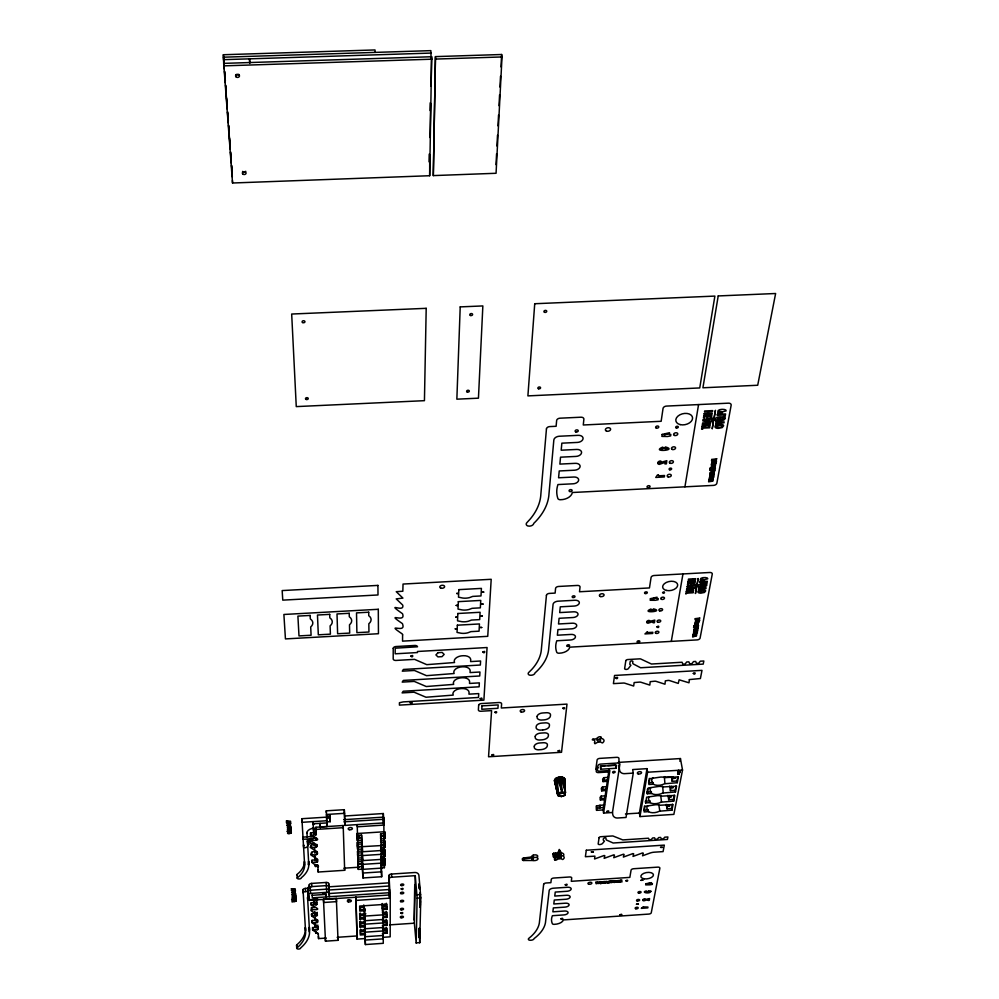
<?xml version="1.0" encoding="UTF-8"?>
<svg xmlns="http://www.w3.org/2000/svg" width="999" height="999" viewBox="0 0 999 999"><rect width="100%" height="100%" fill="white"/><g stroke="black" fill="none" stroke-linecap="round" stroke-linejoin="round"><path stroke-width="1.5" d="M382.654 937.349L390.184 936.825L390.234 898.113L389.011 875.461A2.448 1.249 -5.2 0 1 391.446 874.05L414.985 872.502A3.696 3.197 0.2 0 1 418.918 875.424L420.804 897.502L419.73 942.894L419.118 928.371M389.248 896.89L389.011 875.461M389.535 897.277L389.535 889.51L329.22 893.531A2.46 1.236 -4.2 0 0 326.76 892.344L310.552 893.431A2.46 1.236 -4 0 0 308.167 894.829L307.804 888.111A2.448 1.236 -4 0 1 310.177 886.7L326.361 885.626A2.448 1.236 -4.2 0 1 328.858 886.7L329.408 896.715L328.659 883.541A2.448 1.249 -4.2 0 0 326.173 882.454L311.638 883.416A2.448 1.249 -4 0 0 309.265 884.827L309.428 887.999M389.785 897.339L389.797 892.681L312.312 897.864L312.138 894.679M389.972 898.039L389.972 894.942L316.508 899.862L316.371 897.589L316.745 904.57L316.583 901.56M419.205 928.471L419.23 930.706M419.568 931.767L419.418 928.595L419.38 933.103M419.343 931.917L419.155 930.094L419.543 931.505M419.205 929.594L419.18 937.099M420.317 900.786L420.317 901.972L420.229 899.637M420.117 903.62L419.967 907.179M419.268 937.199L419.393 933.703M419.518 938.211L419.493 929.345M415.259 875.661L414.36 923.188L416.183 943.143L417.132 897.739L415.259 875.661L391.708 877.222A2.448 1.249 -5.2 0 0 389.273 878.633M419.018 935.601L419.543 937.199M420.279 906.293L420.342 904.532L419.98 905.194M414.086 920.091L414.747 884.777M429.083 161.863L429.233 154.096M430.057 110.577L430.207 102.81M431.068 57.73L430.844 50.637L223.464 57.193L224.251 68.906M429.732 154.645L429.67 175.724L232.542 183.004L223.701 63.374L431.63 56.743L429.67 175.724M430.057 137.55L430.719 103.359M431.056 86.264L431.63 56.743M687.574 590.084C688.461 592.007 692.482 587.824 687.574 589.959M435.464 56.618L433.304 175.599L496.066 173.277L502.01 56.955L501.623 54.508L435.464 56.618L433.304 175.599M419.118 885.738L419.155 887.949L419.081 887.149M419.168 883.615L419.642 889.01M419.655 932.005L419.268 936.6L419.193 935.576M419.305 935.289L419.255 934.09M419.305 933.428L419.155 932.079M419.255 930.893L419.667 931.855M419.43 932.454L419.692 930.831M420.092 900.586C420.442 906.343 420.392 898.363 419.992 900.536M419.093 932.841L419.705 930.668M420.129 903.084L420.079 895.366M419.105 936.6L419.455 931.205M496.016 164.648L496.578 153.784M496.965 146.029L497.514 135.177M497.989 125.862L498.551 115.01M499.025 105.694L499.575 94.843M499.962 87.088L500.524 76.224M500.998 66.921L501.623 54.508M555.282 778.671L558.116 793.106C558.666 795.054 562.712 793.668 561.9 791.72L559.977 776.935L556.181 778.021L554.507 780.893L557.966 795.641L561.513 796.503L564.959 795.379L564.772 778.77L562.549 777.16L559.977 776.935M419.13 935.039L419.056 934.09M419.168 931.355L419.355 932.754L419.355 928.358M316.183 832.442L310.502 832.891L310.514 835.289C331.805 843.543 296.84 839.535 314.648 838.198M313.499 829.595L343.331 827.684L343.181 825.511L315.921 827.247L316.258 834.727L310.514 835.289M310.764 840.596L316.383 844.804A2.972 1.548 -4 0 1 316.87 845.591C317.794 850.911 301.373 842.482 316.708 851.398A2.96 1.536 -4 0 1 317.195 852.184C319.38 859.053 301.486 849.575 317.083 858.803A2.935 1.523 -4 0 1 317.57 859.577L317.083 862.249L312.2 862.312L311.825 860.314L311.988 862.537L317.482 866.57A2.922 1.498 -4 0 1 317.957 867.332L317.832 865.184L318.194 872.027L344.667 870.291L343.181 825.511M316.621 902.247L311.114 902.771L311.213 905.206C330.544 913.81 298.664 905.706 316.808 913.823A2.835 1.411 -4.1 0 1 317.282 914.547L317.32 915.471L317.145 912.287C317.707 916.12 309.178 910.776 311.825 916.108L317.133 919.829A2.822 1.399 -4.1 0 1 317.595 920.541L317.37 922.514L312.175 922.801L312.05 920.554L317.557 919.954L317.682 922.202M317.919 927.122L312.487 927.609L312.612 929.994L317.857 933.628A2.797 1.374 -4.2 0 1 318.319 934.315M312.575 929.894L317.832 929.582L317.944 927.259A2.81 1.386 -4.1 0 0 317.482 926.56L312.175 922.839M678.383 772.04L677.871 771.478L677.821 772.165L680.107 772.152L678.383 772.065L678.121 770.641M561.938 792.969L564.622 793.668L565.397 792.831L564.335 778.109M419.605 936.425L419.468 935.414M419.393 930.668L419.443 928.446M558.828 795.791L559.028 794.03M564.423 795.441L564.622 793.668M420.079 906.068L420.279 907.292M561.413 796.603L557.854 795.404L554.42 780.157L558.116 793.106L557.854 795.404L555.244 782.941M600.674 769.23L601.098 766.221L616.533 765.259L616.083 768.268L600.674 769.23L600.349 767.082M604.57 804.844L596.478 805.868L596.565 810.351L603.121 809.927L609.015 769.642M596.565 810.351L596.478 805.868M612.474 812.512L603.596 813.086L609.865 770.529L599.737 771.166A2.56 1.386 -8.5 0 1 597.39 769.904L597.989 765.659A2.572 1.399 -8.5 0 1 600.724 764.085L617.544 763.036A2.572 1.386 -8.8 0 1 619.867 764.297L612.474 812.512L612.824 814.759A4.158 3.496 10 0 0 617.469 818.019L626.023 817.469L633.254 773.114L632.667 769.555L647.002 768.656L647.602 772.227L639.959 816.57L673.863 814.385L682.529 770.042L680.444 758.553L618.381 762.399M618.968 763.623L618.955 758.428A2.56 1.386 -8.8 0 0 616.633 757.342L599.85 758.378A2.56 1.399 -8.5 0 0 597.115 759.964L595.879 768.868A2.547 1.374 -8.5 0 0 596.977 770.004M684.927 486.825L698.563 404.583M703.521 424.288L706.056 423.651L704.745 425A1.311 0.849 -12.8 0 1 703.396 424.313M639.959 816.57L639.385 813.061L647.002 768.656M671.291 641.383L682.966 573.938M644.517 806.018L643.781 810.251L648.214 809.964L648.551 811.688A7.567 3.959 -9.2 0 0 659.377 811.2L671.94 810.152L673.039 804.52L659.677 805.269A6.956 3.634 -9.2 0 0 655.669 804.757L645.042 806.305L644.055 811.937L648.501 811.65M647.227 793.768L648.239 787.986L658.99 786.413A7.043 3.721 -9.3 0 1 663.061 786.95L676.573 786.201L675.461 791.97L662.749 793.031A7.667 4.058 -9.3 0 1 651.773 793.518L647.227 793.768L647.452 789.173M648.813 781.343L649.325 778.408M645.641 802.909L646.64 797.202L657.317 795.641A7.005 3.684 -9.2 0 1 661.363 796.166L674.8 795.416L673.688 801.123L661.051 802.172A7.617 4.008 -9.2 0 1 650.149 802.659L645.641 802.909L645.354 801.21L649.812 800.936L650.149 802.659M678.583 772.102L678.321 770.679M695.579 621.915L694.829 622.802C697.24 623.576 701.885 621.54 696.166 621.89M672.464 804.245L671.653 808.466L666.995 808.765L667.794 804.532M674.225 795.154L673.388 799.437L668.706 799.724L669.53 795.454M675.998 785.951L675.162 790.284L670.441 790.584L671.266 786.25M677.797 776.635L676.947 781.018L672.202 781.318L673.039 776.935M679.907 761.325L680.444 758.553M677.247 782.716L678.383 776.872L664.785 777.609A7.093 3.771 -9.4 0 0 660.689 777.072L649.874 778.658L648.851 784.502L653.371 784.215A7.717 4.108 -9.4 0 0 664.46 783.778L677.247 782.716L676.947 781.018M314.223 900.736L315.796 899.824M559.552 858.129L560.826 857.829L560.439 855.019C561.488 860.751 562.187 854.295 558.391 856.405C554.532 857.055 561.313 860.813 559.165 855.306M554.57 859.777C559.403 857.379 549.675 856.593 555.881 855.956C559.977 859.602 557.867 839.997 560.951 855.519A4.883 2.485 -7.6 0 1 563.224 859.19A1.349 0.687 -7.7 0 1 562.612 859.502L560.776 858.616A3.322 1.698 -7.6 0 1 558.366 858.915L555.844 860.226L554.57 859.777L554.32 856.58M558.216 854.882L559.865 853.87L561.201 854.732M678.758 771.191L679.495 772.677L678.808 770.691M557.879 852.159C558.241 854.507 553.558 851.885 552.859 854.083L553.234 856.905M316.72 904.619L311.413 904.982L311.338 902.721M317.295 915.521L312.025 915.896L311.95 913.635M308.791 844.242L307.567 843.431L307.442 841.283L308.679 842.082L308.791 844.242L307.043 846.915A1.873 0.974 -3.8 0 1 305.332 847.651A1.873 0.974 -3.8 0 1 303.559 847.14L303.446 844.992A1.873 0.974 -3.8 0 0 304.158 845.404M608.403 777.384L603.796 777.672L602.622 779.12L603.009 781.593L607.305 781.33M560.814 851.91L560.564 852.696M603.009 781.593L604.183 780.144L607.517 779.944M607.055 786.65L602.472 786.937L601.311 788.373L601.685 790.846L605.956 790.571M601.685 790.846L602.847 789.41L606.156 789.198M605.806 795.803L601.148 796.103L599.999 797.514L600.374 799.974L604.62 799.699M600.374 799.974L601.523 798.563L604.82 798.351M563.998 780.993L564.86 779.507L565.134 795.029L561.376 796.403M650.849 787.774L650.774 787.861A7.43 3.934 -9 0 0 650.399 790.746L651.723 793.481M649.537 796.64L649.163 797.052A7.393 3.896 -8.8 0 0 648.788 799.912L649.812 800.936M647.926 805.731L647.552 806.143A7.343 3.846 -9.2 0 0 647.177 808.965L648.214 809.964M653.259 777.697L652.422 778.546A7.48 3.984 -9.4 0 0 652.035 781.468L653.421 784.252M296.715 948.238L296.566 945.129L299.463 942.369A61.538 30.195 -3.2 0 0 305.357 927.484L305.532 930.606A61.601 30.157 -3.2 0 1 299.613 945.479L296.715 948.238A1.961 0.949 -4 0 0 298.738 949.05A1.961 0.949 -4 0 0 300.624 947.964A61.576 30.145 -3.2 0 0 309.478 930.331L309.315 927.209A61.513 30.182 -3.2 0 1 309.103 931.755M297.178 878.059L297.003 874.525L299.238 872.514A43.619 22.49 -3.2 0 0 304.445 861.488L304.645 865.047A43.669 22.465 -3.2 0 1 299.425 876.048L297.178 878.059A2.06 1.049 -3.8 0 0 299.3 878.97A2.06 1.049 -3.8 0 0 301.286 877.784A43.656 22.453 -3.3 0 0 308.778 864.772L308.579 861.213A43.606 22.49 -3.3 0 1 308.117 864.61M596.853 808.316L603.496 807.392M664.909 783.491L664.372 776.972A7.705 4.121 -9.4 0 0 664.834 776.598M662.662 786.263L663.199 792.756M316.621 844.667L311.251 844.879L311.426 847.04M309.278 897.527L307.655 899.312L307.542 897.214M380.731 856.605L384.902 856.33L384.752 852.372L384.89 854.17L381.556 854.058L384.89 853.508L384.877 851.335L384.74 849.55L380.569 849.812M384.765 858.266L384.915 862.212L381.618 862.636L382.43 863.124L384.915 862.849L384.765 858.266L380.607 858.541M382.842 915.246L382.292 908.178L386.326 907.904L386.313 905.893L383.092 905.806L386.313 905.281L386.313 903.246M386.188 912.237L386.326 913.985L383.229 914.097L386.326 913.386L386.326 911.388M386.213 920.254L386.351 922.002L383.266 922.102L386.338 921.403L386.338 919.417M386.226 928.171L386.363 929.907L383.216 929.932L386.363 929.32L386.351 927.372M560.327 858.066L560.052 855.044M564.772 778.77L565.397 792.644L561.9 791.72L558.116 793.106L554.682 779.395M720.816 412.387L720.416 412.475A2.522 1.648 -13.3 0 1 719.954 412.5L719.093 411.238L721.603 411.6A1.661 1.086 -13.3 0 1 720.966 412.5M703.034 580.069L702.809 580.119A2.26 1.349 -11.3 0 1 702.272 580.169L701.473 579.158L703.733 579.42A1.486 0.899 -11.3 0 1 703.171 580.157M311.201 844.892L311.164 847.277M315.16 907.554L311.426 907.629L311.488 910.077M316.009 840.371L315.884 838.198M317.295 854.02C319.255 850.723 308.978 850.486 311.563 854.732M349.225 899.699L349.225 899.699A2.035 1.024 -4.6 0 1 348.214 899.624M293.044 899.649L294.58 899.55M292.832 899.487C287.862 899.712 299.925 900.161 294.355 899.387L294.867 899.525M522.914 859.427A1.474 0.749 -7.1 0 1 522.402 858.653A1.474 0.749 -7.1 0 1 523.701 857.991L533.404 856.742A3.084 1.573 -7.3 0 0 531.905 857.816M523.826 858.978L533.528 857.716A3.084 1.573 -7.3 0 1 538.024 858.765A3.084 1.573 -7.3 0 1 533.316 860.489L523.676 860.489A1.474 0.749 -7.1 0 1 522.465 859.814A1.474 0.749 -7.1 0 1 523.826 858.978L523.701 857.991M706.518 425L710.014 425.774L710.189 424.8L707.042 423.613L710.426 423.439L710.576 422.54L702.672 422.927L702.372 424.45A3.197 2.085 -12.8 0 0 702.397 425.124A1.986 1.299 -12.8 0 0 703.771 425.911L703.92 425.924A2.985 1.948 -12.8 0 0 705.232 425.811A1.848 1.211 -12.8 0 0 706.568 425.012M288.399 827.771L289.972 827.671M293.244 894.854L294.742 894.754M292.969 890.671L293.219 890.808M288.099 823.176L288.361 823.326M288.661 829.232L291.021 829.083M364.111 906.293L364.972 920.716L383.166 919.48L382.267 903.521L382.292 908.178M364.51 921.927L360.002 922.239L360.102 927.134L365.397 926.772M382.517 920.703L387.013 920.404L387.025 925.299L382.355 925.623M383.191 922.939L383.204 927.522L365.122 928.758L365.035 924.175L383.191 922.939L382.854 918.705M360.339 923.988L360.464 925.736L364.448 925.461L364.373 920.916M383.691 924.15L386.351 923.975L386.351 922.002M389.585 924.874L414.36 923.188M364.647 929.869L360.177 930.169L360.277 935.014L365.534 934.652M382.555 928.645L387.025 928.333L387.038 933.178L382.392 933.503M383.216 930.943L383.241 935.464L365.259 936.7L365.172 932.179L383.216 930.943L382.892 926.722M364.51 928.858L364.598 933.353L360.627 933.615L360.589 931.667L363.761 931.155L360.577 931.08L360.539 929.132M383.728 932.042L386.363 931.855L386.363 929.907M419.18 929.769L419.592 928.745L419.655 930.793M318.419 936.363L318.544 938.585L326.298 938.061M337.163 937.312L357.342 935.926M419.305 932.017L419.617 933.091M325.487 941.183L338.024 940.321L336.351 898.438L323.464 899.3L325.487 941.183L325.312 938.036M357.068 939.097L355.931 897.214L357.068 939.097L364.598 938.585M419.592 935.027L419.543 935.501M383.254 938.848L383.266 943.318L365.397 944.554L365.309 940.084L383.254 938.848L382.929 934.639M416.208 942.856L419.755 942.606M389.011 882.841L328.808 886.837L328.659 883.541M308.092 888.211L305.394 888.398A2.448 1.236 -3.9 0 0 303.034 889.797L303.197 892.969A2.448 1.236 -3.9 0 1 305.557 891.57L308.266 891.383M389.26 886.001L328.996 890.009A2.448 1.236 -4.2 0 0 326.573 889.16L310.377 890.234A2.46 1.236 -4 0 0 307.992 891.645L308.379 898.538A2.448 1.236 -4 0 0 310.901 899.6L317.869 899.137M419.118 885.813L419.093 886.762M419.193 886.625L419.168 887.574M322.889 893.955L325.961 893.755L326.149 896.94L326.036 894.38L312.175 895.304M295.741 896.041L292.969 896.253L295.741 896.19M295.879 898.113L291.808 898.076L292.894 897.452L295.841 897.601L295.916 898.65L295.092 898.7L295.891 898.263M416.97 894.767L420.641 894.517M419.955 895.579L420.079 894.792M356.144 900.411L390.234 898.113M420.204 897.864L420.042 892.731M417.132 898.138L420.804 897.889M419.98 900.311L420.217 901.46M420.392 902.184L420.329 905.069M360.077 907.042L363.311 907.129L360.09 907.654L360.127 909.677L364.16 909.402M420.192 905.531L420.217 906.143M382.679 909.54L387 909.252L387 904.232L359.665 906.068L359.765 911.088L365.11 910.726L364.96 908.615M365.871 913.785L359.827 914.197L359.94 919.155L365.259 918.793M382.48 912.674L387.013 912.362L387.013 917.319L382.717 917.619M360.239 915.159L363.461 915.234L360.252 915.758L360.127 913.398M364.972 920.716L364.897 916.083L383.154 914.847M360.177 915.996L360.302 917.756L364.31 917.482L364.223 912.874M383.666 916.17L386.338 915.983L386.326 913.985M357.417 840.434L361.65 840.159L361.551 835.039L357.305 835.314L357.355 837.537L360.751 837.661L357.367 838.211L357.417 840.434L357.242 836.4M384.69 831.73L384.852 838.661L380.631 838.935L380.607 833.815L384.84 833.541L384.69 831.73L357.18 833.503L357.367 838.211M357.567 847.127L360.926 846.578L357.555 846.465L357.505 844.255L361.713 843.98L361.813 849.05L357.617 849.312L357.43 844.667L357.38 842.457L361.588 842.182M380.519 840.958L384.715 840.683L384.865 844.692L381.531 845.129L381.543 850.511L362.487 851.747L361.65 840.159M380.656 842.756L384.865 842.482M362.487 851.747L362.387 846.653L384.865 845.354L384.715 840.683M380.681 847.814L384.877 847.552L384.865 845.354M357.754 855.931L361.101 855.394L357.742 855.281L357.692 853.109L361.888 852.834L361.975 857.829L357.804 858.104L357.617 853.483L357.567 851.31L361.75 851.036L361.65 849.6M380.706 851.61L384.877 851.335M381.568 854.32L381.593 859.365L362.649 860.601L362.562 855.556L381.568 854.32L381.106 848.538M357.929 863.973L357.892 861.825L362.05 861.55L362.137 866.483L357.992 866.757L357.942 864.622L361.238 863.973L357.929 863.973L357.804 862.187L357.754 860.039L361.913 859.764L361.813 858.328M380.756 860.326L384.902 860.052M317.632 864.747L315.334 864.897L315.422 866.483L318.531 866.27M381.606 863.136L381.63 868.106L362.812 869.342L362.724 864.372L381.606 863.136L381.156 857.367M380.781 865.259L384.915 864.997L384.915 862.849M344.006 868.181L359.465 867.169M358.154 867.257L358.304 869.392L362.912 869.093M381.306 867.881L384.378 867.669L383.778 819.292L343.843 821.84M381.655 871.815L381.68 876.722L362.974 877.959L362.874 873.051L381.655 871.815L381.094 864.635M317.557 900.012L308.716 900.199L307.992 891.645M663.836 777.334L671.415 776.86L672.202 781.318M326.361 812.549L326.286 810.826L344.305 809.689L344.917 825.399L384.078 822.901M646.94 792.07L651.435 791.782M344.555 813.323L326.511 814.46L326.586 816.183L330.02 815.971M326.86 820.741L302.098 822.314L301.898 818.705L329.545 816.957M344.917 815.983L383.316 813.536L383.703 823.676M326.598 818.268L330.02 818.056L330.244 821.678L326.823 821.89L326.598 818.268L327.023 826.548L320.342 826.972L320.117 823.351L320.342 827.921M343.619 819.679L383.604 817.132M326.985 822.914L313.199 823.788L313.074 821.615L313.736 834.065M384.253 825.062L357.38 826.785L357.23 824.612L358.304 869.392M291.171 831.368L286.913 831.305L291.134 830.806L291.209 831.955L290.322 831.593M625.461 813.948L639.385 813.061M313.761 836.438L302.972 837.125L303.097 839.285L313.886 838.586M384.84 836.438L381.468 836.325L384.84 835.776L384.84 833.541M700.774 592.32L702.634 592.195A3.209 1.911 -11.2 0 0 703.621 591.97A1.598 0.949 -11.2 0 0 704.208 591.683L704.332 590.958M600.174 766.021L604.795 765.734M607.879 765.546L615.571 765.059L616.083 768.268M608.678 771.965L598.588 772.589A2.547 1.374 -8.5 0 1 596.266 771.34L596.903 766.708A2.56 1.386 -8.5 0 0 598.001 767.844M633.254 773.114L624.437 773.663A4.283 3.546 9.7 0 1 619.642 770.354L618.806 765.072M647.602 772.227L682.529 770.042M648.563 782.804L653.071 782.517M660.739 795.753L661.5 801.897M542.619 729.957L540.047 730.119A5.544 3.097 -7.7 0 1 536.113 727.322L536.213 726.398A5.27 2.947 -7.7 0 1 541.92 723.076L545.804 722.839A4.333 2.423 -7.8 0 1 549.462 725.062L549.363 726.098A6.144 3.434 -7.7 0 1 543.169 729.932L542.669 729.957M311.688 909.852L311.613 907.591M718.156 427.36L720.229 427.235A3.571 2.335 -13.1 0 0 721.328 426.973A1.773 1.161 -13.1 0 0 721.977 426.623L722.127 425.749M310.602 832.866L310.776 835.039M711.975 463.299L716.121 463.099L716.408 461.413L712.324 461.338L712.175 462.187L715.646 462.15L712.125 462.45L711.201 464.535C714.447 465.447 719.517 463.111 712.037 463.461M317.145 927.472L317.37 929.707M312.125 860.151L317.557 859.677L317.682 861.825M431.943 59.191L223.788 65.859L223.376 54.733L374.987 49.95L375.237 52.398M223.564 59.665L431.156 53.072M435.776 59.066L502.01 56.955M677.559 770.741L678.771 770.803M723.413 416.995L724.238 417.22A2.173 1.424 -13.2 0 1 724.949 418.094M318.119 933.503L316.858 932.754M307.804 888.111L309.328 900.461M553.995 854.582L552.859 854.083M705.257 584.652L705.631 585.014A1.324 0.787 -11.3 0 1 705.594 585.264L704.47 585.839A4.62 2.772 -11.3 0 1 703.746 585.913L699.213 586.163L699 586.863L703.87 586.675A4.62 2.772 -11.3 0 0 704.844 586.55L705.282 586.438A2.31 1.386 -11.3 0 0 705.856 586.201A2.035 1.224 -11.3 0 0 706.655 585.489L706.73 585.339A3.359 2.01 -11.3 0 0 706.83 584.84L706.817 584.69A1.948 1.161 -11.3 0 0 706.156 583.978L705.419 583.803A4.845 2.897 -11.3 0 0 704.258 583.778C698.326 583.204 697.901 585.801 704.095 584.565A4.545 2.71 -11.3 0 1 704.67 584.565A1.836 1.099 -11.3 0 1 705.257 584.652M314.385 844.542L310.527 842.931L309.977 841.283A1.261 0.662 -3.9 0 0 308.679 840.696A1.261 0.662 -3.9 0 0 307.455 841.445M308.841 900.274L308.641 896.752M699.238 591.945L699.362 591.233A1.598 0.949 -11.2 0 1 699.937 590.946A3.134 1.861 -11.2 0 1 700.911 590.709L703.096 590.609A2.36 1.411 -11.2 0 1 704.382 590.933M716.445 426.885L716.595 426.011A1.786 1.161 -13 0 1 717.245 425.661A3.484 2.273 -13 0 1 718.331 425.399L720.754 425.299A2.635 1.711 -13.1 0 1 722.177 425.711M308.541 900.012L308.204 895.354A2.448 1.236 -4 0 0 309.228 896.265M554.507 780.893L554.957 781.555M563.573 777.559L565.397 792.644L561.313 776.947L561.9 791.72L557.317 777.484L558.116 793.106L556.181 778.021M558.603 777.122L561.9 791.72M562.549 777.16L565.397 792.644M678.97 770.504L679.283 772.339M678.421 770.266L678.683 771.69M675.162 790.284L675.461 791.97M673.388 799.437L673.688 801.123M669.667 786.138L670.441 790.584M671.653 808.466L671.94 810.152M667.931 795.304L668.706 799.724M666.233 804.345L666.995 808.765M658.791 804.832L659.827 810.926M556.431 786.538L557.854 795.404L557.492 791.096M603.796 777.672L604.183 780.144M602.472 786.937L602.847 789.41M601.148 796.103L601.523 798.563M603.121 809.927L603.596 813.086M599.949 805.132L600.324 807.592M599.238 805.694L599.612 808.141M560.327 851.036L560.714 853.858M559.627 855.206L559.89 858.203M559.428 855.394L559.815 858.216M558.641 851.123L559.015 853.945M558.891 855.481L559.353 858.291M558.691 855.356L559.078 858.178M558.116 852.584L558.404 855.556M558.229 855.344L558.616 858.153M557.817 855.269L558.304 858.266M557.467 855.132L557.854 858.153M557.205 854.944L557.492 857.966M556.53 853.358L556.905 856.18M555.357 853.071L555.744 855.893M554.832 856.006L555.219 858.828M553.521 853.208L553.896 856.031M533.204 855.206L533.528 857.716A3.084 1.573 -7.3 0 0 533.316 860.489L533.204 859.515M523.563 859.515L523.676 860.489M419.543 932.005L419.393 933.029M419.056 884.452L419.493 889.135M420.079 897.964L420.304 901.473M419.38 935.801L419.293 934.552M564.872 791.845L565.122 794.942L564.91 789.073M391.446 874.05L391.708 877.222M383.678 819.305L383.504 817.145L383.529 822.989M384.852 838.661L384.702 834.64M384.877 847.552L384.727 843.556M384.89 853.508L384.74 849.55M384.915 864.997L384.765 861.063M384.378 867.669L384.116 836.6M382.792 852.509L382.929 854.295M386.838 907.142L387 909.252M380.607 833.815L381.518 845.416M382.829 861.188L382.967 862.974M386.85 915.221L387.013 917.319M381.094 844.729L381.543 850.511M386.863 923.201L387.025 925.299M381.131 853.596L381.593 859.365M386.875 931.093L387.038 933.178M381.069 860.926L381.63 868.106M384.29 904.257L384.428 906.018M381.118 869.567L381.68 876.722M384.315 912.362L384.453 914.122M384.34 920.379L384.478 922.127M384.365 928.296L384.503 930.032M382.555 919.08L382.767 921.89M382.592 927.047L382.917 931.255M382.617 934.927L382.842 937.724M223.376 54.733L224.3 67.07M224.638 71.691L225.337 80.944M225.674 85.577L226.249 93.282M226.598 97.902L227.285 107.155M227.635 111.788L228.321 121.041M228.659 125.662L229.233 133.379M229.583 137.999L230.27 147.253M230.619 151.885L231.306 161.126M231.656 165.759L232.205 174.375M224.5 71.066L225.287 82.792M225.537 84.952L227.235 109.003M227.472 112.075L228.272 122.877M228.521 125.037L230.232 149.088M230.457 152.173L231.268 162.962M231.518 165.122L232.305 176.835M361.551 835.039L362.387 846.653M361.713 843.98L362.562 855.556M361.813 849.05L362.649 860.601M361.888 852.834L362.724 864.372M361.975 857.829L362.812 869.342M362.05 861.55L362.874 873.051M361.863 862.562L362.013 864.709L361.913 859.764M362.137 866.483L362.974 877.959M359.228 836.275L359.365 838.086M364.185 906.168L364.897 916.083M363.748 905.369L364.036 907.641M364.323 914.285L365.035 924.175M364.31 917.482L365.172 932.179M364.448 925.461L365.259 936.7M364.61 930.256L365.309 940.084M364.598 933.353L365.397 944.554M357.18 833.503L357.305 835.314M357.38 842.457L357.505 844.255M357.617 849.312L357.442 845.316M357.567 851.31L357.692 853.109M357.804 858.104L357.63 854.145M357.754 860.039L357.892 861.825M357.942 864.622L357.817 862.824L357.992 866.757M360.289 921.415L360.414 923.163L363.611 923.251L360.427 923.763L360.302 922.015M359.94 919.155L359.665 913.511M360.102 927.134L359.84 921.528M344.917 825.399L344.305 809.689M344.53 868.143L344.667 870.291M336.351 898.438L336.551 901.635L323.651 902.497L323.464 899.3M337.824 937.187L338.024 940.321M249.8 63.461L249.513 58.841L249.688 62.55M326.286 810.826L326.586 816.183M326.798 822.926L327.023 826.548M326.76 892.344L326.173 882.454M303.034 889.797L305.532 930.606M307.58 897.714L309.478 930.331M301.898 818.705L304.645 865.047M315.921 827.247L316.059 829.432M316.146 831.618L316.308 834.552M316.795 844.392L316.92 846.553M318.069 869.879L318.194 872.027M315.359 832.841L315.484 835.014M315.971 844.842L316.096 847.002M316.346 852.309L316.471 854.457M316.745 860.114L316.87 862.262M313.374 827.434L313.736 832.492M314.298 843.368L314.435 845.753M314.972 856.393L315.11 858.765M315.297 864.347L315.422 866.483M309.265 884.827L309.453 888.123M317.819 925.024L318.057 929.307M315.834 902.671L315.959 904.932M316.408 913.586L316.533 915.833M316.77 920.366L316.895 922.614M310.939 838.223L311.064 840.396M311.713 852.334L311.825 854.495M314.273 901.81L314.398 903.908M315.147 917.769L315.322 920.903L315.11 916.957L315.259 919.867A1.773 0.874 -4.1 0 0 316.246 920.291M315.859 931.068L315.996 933.378L315.896 931.605M310.052 840.396L310.239 842.656M309.952 840.196L310.115 842.457M311.638 883.416L311.813 886.588A2.448 1.236 -4 0 0 309.503 887.674M306.943 832.367L307.23 837.474M307.38 839.959L308.778 864.772M314.136 899.112L314.385 903.745M314.81 911.65L314.972 914.622L314.847 912.374A1.786 0.887 -4.1 0 0 315.247 912.649M315.484 923.988L315.634 926.885M315.509 924.662L315.672 927.559M312.337 920.416L312.462 922.664M312.737 927.534L312.862 929.769M310.177 886.7L310.552 893.431M308.953 896.89L309.141 900.411M308.416 896.578L308.716 900.199M724.962 418.106L724.974 418.294A3.759 2.46 -13.2 0 1 724.849 418.893L724.774 419.081A2.273 1.486 -13.2 0 1 723.875 419.942A2.572 1.686 -13.2 0 1 723.239 420.217L722.739 420.342A5.157 3.372 -13.2 0 1 721.665 420.492C714.372 421.953 714.385 418.856 721.528 419.555A5.157 3.384 -13.3 0 0 722.339 419.48L723.601 418.781A1.474 0.974 -13.2 0 0 723.651 418.481L723.226 418.032A2.048 1.336 -13.2 0 0 722.577 417.919A5.07 3.309 -13.2 0 0 721.94 417.907C714.198 419.305 715.484 416.133 722.127 416.945A5.407 3.534 -13.2 0 1 723.413 416.983M314.535 848.001L314.722 853.084M314.897 856.23L315.135 860.826M318.269 933.503L318.544 938.585M305.394 888.398L305.557 891.57M329.907 815.196L330.244 821.678M232.442 180.532L232.542 183.004M360.202 913.148L360.302 917.756M360.377 921.19L360.464 925.736M363.861 905.106L363.898 907.629M383.316 813.536L383.354 824.237M384.89 854.17L384.902 856.33M383.778 819.292L383.803 823.863M531.93 857.479A3.084 1.573 -7.3 0 1 532.979 855.306A3.084 1.573 -7.3 0 1 537.062 855.281A3.084 1.573 -7.3 0 1 536.713 857.454M560.938 852.734A4.87 2.498 -7.6 0 1 563.586 855.581M238.861 74.45A1.948 1.561 1.9 0 1 236.126 74.538M245.754 171.291A1.861 1.424 0.6 0 1 242.545 171.403M718.731 413.474A2.697 1.773 -13.3 0 1 717.819 411.813C716.982 408.529 727.16 408.791 726.136 410.876L722.714 411.738A2.298 1.511 -13.3 0 1 721.103 413.224A3.022 1.986 -13.3 0 1 718.893 413.324M716.333 425A4.983 3.247 -13 0 1 718.743 424.388L720.529 424.288A6.081 3.959 -13.1 0 1 721.79 424.413L722.002 424.463A3.721 2.423 -13.1 0 1 722.739 424.725A2.81 1.823 -13.1 0 1 723.363 425.187A2.435 1.586 -13.1 0 1 723.601 425.824L722.215 427.597L718.318 428.346A6.244 4.071 -13.1 0 1 717.02 428.259A4.233 2.76 -13.1 0 1 716.008 427.984A2.722 1.773 -13 0 1 716.408 424.925M718.169 427.297A3.059 1.998 -13.1 0 1 716.383 426.935M701.173 580.981A2.41 1.449 -11.3 0 1 700.336 579.632C699.7 576.848 708.616 577.122 707.804 578.783L704.732 579.52A2.06 1.236 -11.3 0 1 703.296 580.756M703.284 580.719A2.71 1.623 -11.3 0 1 701.323 580.856M699.113 590.409A4.471 2.66 -11.2 0 1 701.286 589.885L702.884 589.785A5.457 3.247 -11.2 0 1 704.02 589.872L704.208 589.909A3.334 1.986 -11.2 0 1 704.882 590.122A2.51 1.498 -11.2 0 1 705.431 590.496A2.173 1.299 -11.2 0 1 705.656 591.008L704.432 592.469L700.936 593.119A5.594 3.334 -11.2 0 1 699.762 593.056A3.796 2.26 -11.2 0 1 698.838 592.844A2.448 1.461 -11.2 0 1 697.939 591.545A2.398 1.424 -11.2 0 1 699.138 590.434M700.786 592.27A2.747 1.636 -11.2 0 1 699.175 591.982M315.297 926.423A38.611 19.068 -4.7 0 1 315.047 923.75M297.19 945.766A1.961 0.949 -3.9 0 1 296.566 945.129M315.209 927.547A38.649 19.043 -4.7 0 1 315.534 924.837M314.098 837.711A1.886 0.987 -4 0 1 313.923 837.549M306.968 832.929A8.479 4.471 -4 0 1 314.098 828.021M297.302 875.024A2.06 1.049 -3.8 0 1 297.003 874.525M312.812 824.6A8.467 4.471 -3.9 0 1 313.898 824.412M652.659 609.815L655.144 610.277L653.184 610.064L653.371 608.866C665.471 611.575 639.66 613.598 651.073 608.99L650.886 610.189L649.5 610.589L652.659 609.815M689.335 679.707L688.998 682.792L679.133 679.807L678.259 683.416L669.68 680.606A3.184 1.798 -10 0 0 668.081 680.419L665.346 680.856L664.984 684.203L656.268 681.393A3.184 1.811 -9.8 0 0 654.657 681.206L650.199 681.68L649.812 685.089L641.046 682.28A3.184 1.811 -9.5 0 0 639.435 682.105L634.153 682.567L633.666 686.038L624.899 683.229A3.184 1.811 -9.2 0 0 623.289 683.054L613.411 683.628L614.56 675.461L701.997 670.366L700.399 678.533L689.372 679.57M393.219 648.376L393.194 658.928A2.822 1.661 -5.1 0 0 395.991 660.439L414.597 659.365L426.773 664.66L454.545 662.524A8.192 4.808 -6.4 0 1 463.224 655.706A7.78 4.57 -6.4 0 1 470.729 659.665L470.616 661.588L480.594 661.001L480.357 665.034L403.396 669.455L402.31 671.166L414.423 670.466L426.511 675.674L454.108 673.526A8.142 4.745 -6.4 0 1 462.712 666.795A7.73 4.508 -6.4 0 1 470.167 670.679L470.054 672.577L479.957 672.015L479.732 675.986L403.309 680.419L402.222 682.105L414.248 681.405L426.261 686.525L453.658 684.39A8.079 4.683 -6.4 0 1 462.212 677.747A7.68 4.446 -6.4 0 1 469.617 681.58L469.505 683.441L479.345 682.879L479.12 686.8L403.209 691.233L402.122 692.894L414.073 692.195L426.011 697.24L453.221 695.104A8.029 4.62 -6.3 0 1 461.713 688.548A7.63 4.383 -6.4 0 1 469.068 692.319L468.956 694.155L478.733 693.593L478.509 697.464L403.221 701.897L399.438 702.722L399.425 705.119L483.891 700.137L487.075 647.527L417.482 651.485L417.457 652.547L395.179 653.808L395.204 648.201L417.532 646.778A2.835 1.686 -5.5 0 0 414.76 645.466L396.054 646.528A2.835 1.686 -5.1 0 0 393.219 648.376M600.911 737.087L600.611 738.273A5.27 2.91 -8.6 0 1 602.946 742.594A1.449 0.799 -8.6 0 1 602.272 742.944L600.324 741.895A3.596 1.986 -8.6 0 1 597.714 742.207L594.979 743.731C593.119 742.369 597.315 740.197 592.257 739.809L593.006 738.798C597.202 740.596 597.902 735.152 600.911 737.087M714.909 418.656L713.124 418.943L714.909 418.656M599.787 882.192C598.788 886.013 595.841 880.556 599.787 882.192M650.898 891.245C650.337 894.492 639.997 892.294 646.415 890.908L646.266 891.745C642.494 892.332 653.334 891.508 648.189 891.62L648.351 890.783L650.898 891.245M696.753 632.479C697.552 632.18 698.613 634.115 693.256 633.903L693.693 632.429L696.753 632.479M664.535 448.089C664.647 450.374 670.179 447.49 665.109 448.414L665.334 446.94C678.858 450.424 649.924 452.522 662.787 447.065L662.562 448.539C658.928 448.426 663.224 450.187 663.261 448.151L664.535 448.089M402.597 634.865L402.547 641.133L487.749 636.326L491.196 579.295L403.034 584.053L402.834 591.246L396.253 591.683L402.909 598.101L396.216 598.888L402.347 604.707A3.397 2.073 -5.2 0 1 402.847 605.769C403.708 612.762 385.002 601.273 402.272 613.548A3.384 2.048 -5.2 0 1 402.772 614.61C405.319 623.314 384.59 611.338 402.197 623.463A3.359 2.023 -5.2 0 1 402.684 624.512C406.006 633.978 384.465 621.79 402.11 633.841A3.347 1.998 -5.2 0 1 402.597 634.865M693.855 625.824L694.792 626.623L695.903 625.861C691.633 625.824 700.774 625.237 696.653 625.811C701.385 627.185 696.278 622.227 693.855 625.824M606.58 881.655C609.415 882.117 604.195 880.156 605.094 883.091L607.28 882.791L606.58 881.655M693.006 634.902L694.842 635.601L695.017 634.715C697.639 636.425 697.452 632.03 693.006 634.902M713.236 476.348C713.96 476.173 715.509 478.096 709.34 478.034L709.839 476.236L713.236 476.348M426.198 308.329L424.438 400.674L296.266 406.605L291.683 314.036L426.198 308.329M694.018 629.482L697.664 630.057L697.926 628.796L694.755 629.507L695.554 629.27L695.029 628.671L694.018 629.482M710.089 468.206L711.113 469.18L712.362 468.256C707.617 468.156 717.694 467.632 713.186 468.219C718.493 470.217 713.049 463.748 710.089 468.206M709.053 479.245L711.076 480.119L711.276 479.045L712.574 479.045L711.488 479.32C715.584 481.281 711.812 475.162 709.053 479.245M606.743 811.563C609.178 813.76 609.752 809.103 606.768 811.475M646.69 621.878L646.74 622.489A1.898 1.124 -10 0 0 647.402 623.051A1.911 1.124 -10 0 0 648.101 623.189L653.284 621.49L653.096 622.789L654.432 622.714L654.795 620.092L647.876 621.853L649.512 621.49C650.449 619.517 646.765 620.529 646.69 621.878M710.227 472.664L710.838 473.526L714.26 473.401C715.134 469.118 709.44 473.788 710.227 472.664M642.769 899.937L642.819 900.361A1.598 0.787 -8.7 0 0 643.955 900.811L648.301 899.537L648.151 900.449L649.263 900.374L649.562 898.551L643.768 899.887L645.142 899.6C645.779 898.201 642.931 898.975 642.769 899.937M699.537 620.304L699.25 621.578L695.504 621.79L695.641 621.091L698.813 620.804L695.679 620.879L695.816 620.179L699.537 620.304M657.804 462.749L657.866 463.499A2.11 1.361 -11.4 0 0 658.591 464.198A2.123 1.374 -11.4 0 0 659.365 464.373L665.134 462.362L664.922 463.948L666.395 463.861L666.82 460.676L659.153 462.874L660.951 462.3C662.1 459.94 657.817 461.126 657.804 462.749M460.214 306.893L456.855 399.175L478.446 398.176L482.854 305.931L460.214 306.893M603.958 881.83L603.783 883.191L604.757 883.116L605.019 881.468L602.859 881.705L602.497 883.266L603.483 883.203L603.958 881.83M457.342 625.187L457.043 632.417L460.926 633.204A10.702 6.419 -6.5 0 0 467.807 632.817L470.929 631.63L479.058 631.181L479.458 623.95L457.342 625.187M457.829 613.498L457.53 620.829L461.438 621.628A10.777 6.506 -6.5 0 0 468.369 621.241L471.503 620.054L479.695 619.605L480.094 612.275L457.829 613.498M458.329 601.648L458.017 609.09L461.95 609.902A10.852 6.593 -6.6 0 0 468.931 609.515L472.09 608.316L480.344 607.854L480.756 600.424L458.329 601.648M458.828 589.635L458.504 597.177L462.475 598.001A10.927 6.693 -6.6 0 0 469.505 597.614L472.689 596.403L480.994 595.941L481.418 588.399L458.828 589.635M618.006 882.092L617.007 882.304L617.27 880.643L618.256 880.581L618.169 881.955L618.556 880.556L619.53 880.494L619.168 882.042L618.006 882.092M677.609 773.326L679.732 773.001L677.634 773.251M615.347 881.18C614.16 885.052 611.438 879.382 615.347 881.18M600.124 739.085C602.859 743.268 591.645 739.622 600.124 739.085M596.191 882.741L596.078 883.703L597.052 883.64L597.302 881.98L595.741 882.055L596.191 882.741M695.054 623.888C698.863 627.035 700.112 620.229 695.054 623.888M478.646 705.257L478.384 709.877A2.672 1.523 -6.7 0 0 480.956 711.251L491.583 710.614L488.548 756.767L561.525 752.284L566.995 704.108L501.311 708.004L501.61 703.908A2.685 1.523 -7 0 0 499.05 702.522L481.406 703.558A2.685 1.523 -6.7 0 0 478.646 705.257M481.98 705.881L481.78 709.265L497.939 708.303L498.176 704.919L481.98 705.881M711.438 465.846C715.709 470.279 717.856 461.101 711.438 465.846M647.34 631.942L647.614 632.592L652.834 632.28L652.659 633.453L644.942 633.94L647.352 631.83M658.453 475.024L658.753 475.811L664.535 475.512L664.347 476.935L655.781 477.435L657.467 474.937L658.453 475.024M612.837 880.956C613.211 884.277 608.129 881.405 611.613 882.317C611.987 880.444 609.078 880.956 612.837 880.956M296.166 901.223L292.083 901.985L292.008 900.911L294.043 900.748C294.655 902.946 294.917 899.525 296.166 901.223M534.727 303.733L527.897 395.891L699.737 387.937L714.884 296.091L534.727 303.733M290.984 827.696C286.975 830.706 286.888 825.199 290.984 827.696M288.411 824.837L287.175 825.049L287.175 824.15L290.672 823.925L288.461 824.737M290.672 823.114C288.486 824.874 291.059 822.514 288.923 823.126C285.664 825.511 288.299 820.466 290.672 823.114M291.346 832.791C286.338 836.063 286.313 830.082 291.346 832.791M643.331 906.917L647.951 907.055L647.814 907.879L641.321 908.353L643.331 906.917M295.716 894.779L292.27 894.979L295.716 894.779M287.237 825.536C288.624 826.835 293.281 824.562 287.237 825.536M293.269 892.182L292.083 892.382L292.095 891.57L295.417 891.345L293.269 892.182M599.999 883.066C600.224 885.439 604.645 880.918 600.187 881.78L599.999 883.066M295.429 890.596C293.356 892.232 295.779 890.059 293.756 890.621C290.634 892.806 293.182 888.198 295.429 890.596M546.453 428.896L540.871 494.093A79.333 51.299 -6.7 0 1 530.057 519.205L526.898 522.639A3.871 2.46 -8.2 0 0 527.26 525.711L527.622 525.899A4.033 2.56 -8.2 0 0 533.791 523.339A79.308 51.274 -6.9 0 0 549 493.681L553.833 440.047A5.282 3.496 -9.3 0 1 559.053 436.251L578.209 435.339A5.27 3.484 -9.7 0 1 583.066 438.623A5.27 3.484 -9.7 0 1 577.484 442.42L561.85 443.169L561.188 450.199L576.76 449.45A5.232 3.434 -9.6 0 1 581.568 452.684A5.232 3.434 -9.6 0 1 576.036 456.418L560.526 457.18L559.877 464.098L575.324 463.336A5.195 3.384 -9.5 0 1 580.107 466.521A5.195 3.384 -9.5 0 1 574.612 470.204L559.228 470.966L558.578 477.784L573.913 477.023A5.145 3.334 -9.4 0 1 578.658 480.157A5.145 3.334 -9.4 0 1 573.214 483.791L557.942 484.552A50.05 32.13 -10.1 0 0 557.779 498.214A2.997 1.923 -9 0 0 560.526 499.725A10.539 6.781 -9 0 0 572.315 492.507L713.486 485.389A3.072 1.948 -12.4 0 0 716.857 483.241L731.156 405.207A3.209 2.11 -13.5 0 0 728.408 403.171L666.52 406.081A3.209 2.123 -12.1 0 0 663.049 408.416L661.151 421.291L583.279 424.987L583.878 419.218A3.197 2.135 -9.9 0 0 580.943 417.207L560.002 418.194A3.197 2.135 -9.4 0 0 556.643 420.517L556.118 426.286L549.8 426.585A3.184 2.123 -9.1 0 0 546.453 428.896M292.145 892.831C293.644 894.055 297.764 891.845 292.145 892.831M656.917 626.86C658.953 629.333 659.839 624.338 656.917 626.86M546.441 595.317L541.421 648.776A71.466 42.133 -6.6 0 1 531.655 669.555L528.796 672.402A3.496 2.023 -7.7 0 0 529.12 674.937L529.445 675.087A3.634 2.11 -7.7 0 0 535.014 672.926A71.441 42.108 -6.7 0 0 548.738 648.363L553.071 604.345A4.745 2.86 -8.4 0 1 557.754 601.211L574.974 600.262A4.733 2.847 -8.7 0 1 579.333 602.897A4.733 2.847 -8.7 0 1 574.325 606.056L560.277 606.83L559.69 612.587L573.688 611.813A4.695 2.81 -8.7 0 1 578.021 614.41A4.695 2.81 -8.7 0 1 573.051 617.519L559.103 618.294L558.516 623.975L572.415 623.201A4.67 2.772 -8.6 0 1 576.723 625.761A4.67 2.772 -8.6 0 1 571.79 628.833L557.942 629.607L557.355 635.214L571.166 634.427A4.633 2.735 -8.5 0 1 575.449 636.95A4.633 2.735 -8.5 0 1 570.554 639.984L556.793 640.771A45.067 26.424 -9 0 0 556.655 651.997A2.697 1.586 -8.3 0 0 559.128 653.209A9.49 5.569 -8.3 0 0 569.755 647.165L697.065 639.909A2.76 1.598 -10.8 0 0 700.087 638.111L712.262 574.113A2.872 1.723 -11.5 0 0 709.777 572.489L654.195 575.499A2.872 1.736 -10.4 0 0 651.086 577.434L649.462 587.936L579.507 591.758L580.032 587.05A2.872 1.748 -8.9 0 0 577.397 585.439L558.603 586.463A2.872 1.748 -8.5 0 0 555.581 588.386L555.119 593.094L549.438 593.406A2.86 1.736 -8.3 0 0 546.441 595.317M662.587 592.569C664.66 595.142 665.584 589.947 662.587 592.569M696.178 585.414L697.777 585.239L696.191 585.364M534.315 746.203L534.24 747.102A5.47 3.022 -7.6 0 0 538.124 749.824L541.196 749.637A6.069 3.347 -7.6 0 0 547.302 745.891L547.415 744.879A4.283 2.373 -7.7 0 0 543.793 742.719L539.959 742.956A5.207 2.872 -7.6 0 0 534.315 746.203M535.252 736.363L535.177 737.274A5.507 3.059 -7.6 0 0 539.073 740.034L542.182 739.847A6.106 3.397 -7.7 0 0 548.326 736.063L548.426 735.039A4.308 2.398 -7.7 0 0 544.792 732.854L540.934 733.079A5.232 2.91 -7.6 0 0 535.252 736.363M537.175 716.308L537.075 717.245A5.569 3.134 -7.7 0 0 541.033 720.079L544.18 719.892A6.194 3.484 -7.8 0 0 550.412 716.008L550.511 714.959A4.371 2.46 -7.8 0 0 546.828 712.712L542.919 712.949A5.307 2.985 -7.7 0 0 537.175 716.308M636.488 904.232L638.398 904.058L636.488 904.232M640.883 880.356L642.832 880.181L640.883 880.356M543.643 884.365L539.497 921.553A60.052 29.371 -6.4 0 1 531.293 936.263L528.883 938.311A2.947 1.424 -7.1 0 0 529.158 940.084L529.433 940.171A3.059 1.474 -7.1 0 0 534.115 938.561A60.027 29.358 -6.5 0 0 545.641 921.14L549.2 890.484A3.971 1.986 -7.5 0 1 553.121 888.223L567.532 887.262A3.959 1.973 -7.7 0 1 571.191 889.01A3.959 1.973 -7.7 0 1 567.007 891.283L555.244 892.07L554.77 896.066L566.495 895.279A3.934 1.948 -7.6 0 1 570.142 897.002A3.934 1.948 -7.6 0 1 565.983 899.25L554.283 900.037L553.808 903.983L565.471 903.196A3.909 1.936 -7.6 0 1 569.093 904.894A3.909 1.936 -7.6 0 1 564.959 907.129L553.334 907.916L552.872 911.825L564.46 911.026A3.896 1.911 -7.6 0 1 568.069 912.711A3.896 1.911 -7.6 0 1 563.96 914.909L552.397 915.708A37.85 18.457 -7.9 0 0 552.31 923.538A2.273 1.099 -7.4 0 0 554.395 924.337A7.98 3.896 -7.4 0 0 563.311 919.929L648.751 914.085A2.323 1.124 -8.7 0 0 651.261 912.774L659.864 868.206A2.398 1.199 -9 0 0 657.729 867.132L633.666 868.73A2.398 1.199 -8.6 0 0 631.081 870.129L629.832 877.397L571.291 881.305L571.715 878.046A2.398 1.199 -7.7 0 0 569.505 876.985L553.796 878.034A2.398 1.211 -7.5 0 0 551.273 879.42L550.886 882.679L546.153 882.991A2.385 1.199 -7.4 0 0 543.643 884.365M662.137 434.428L661.875 436.401L667.544 436.501L670.641 435.914L670.841 434.415L669.305 434.503L669.542 432.729L662.137 434.428M667.894 433.928L664.073 434.802L667.894 433.928M586.301 850.236L585.389 856.717L594.904 856.155L594.555 858.978L604.158 855.481L604.832 855.731L604.17 858.341L613.786 854.844L614.46 855.094L613.773 857.704L623.413 854.207L624.088 854.457L623.376 857.067L632.904 853.583L633.691 853.82L633.029 856.43L642.519 852.946L643.294 853.183L642.557 855.793L649.949 853.096A8.129 4.108 -9 0 1 654.308 852.184L663.074 851.61L664.323 845.117L586.301 850.236M650.424 598.663L650.199 600.274L655.307 600.299L658.079 599.787L658.254 598.563L656.867 598.651L657.08 597.202L650.424 598.663M655.606 598.201L652.172 598.95L655.606 598.201M599.088 837.686L598.189 843.805A1.636 0.837 -8.2 0 0 599.687 844.555A3.034 1.561 -8.2 0 0 602.472 843.518L604.445 841.17L603.446 840.384C601.922 838.074 606.893 836.425 606.043 839.123A2.91 1.498 -8.4 0 0 606.818 840.184L613.161 843.006L667.419 839.447L667.906 836.975L664.76 837.174L663.373 838.823L661.4 838.96L660.614 837.437L658.691 837.562L657.305 839.222L655.332 839.347L654.545 837.836L652.609 837.961L651.248 839.622L649.263 839.747L648.476 838.236L622.802 839.922L613.361 836.151A1.636 0.849 -8.4 0 0 612.262 835.976L600.836 836.712A1.636 0.849 -8.3 0 0 599.088 837.686M625.799 660.739L624.612 668.768A2.035 1.174 -9.4 0 0 626.385 669.417A2.035 1.174 -9.4 0 0 628.371 668.556L630.881 665.284L629.782 664.273L630.144 661.837A1.386 0.799 -9.5 0 1 631.63 660.938A1.386 0.799 -9.5 0 1 632.866 661.675L632.717 662.724A3.272 1.886 -9.6 0 0 633.566 664.085L640.596 667.757L703.221 664.11L703.833 661.001L700.299 661.188L698.701 663.249L696.49 663.386L695.666 661.45L693.506 661.575L691.907 663.648L689.697 663.773L688.86 661.85L686.7 661.975L685.114 664.035L682.904 664.173L682.055 662.25L651.46 664.023L640.983 659.103A1.848 1.061 -9.7 0 0 639.747 658.853L627.784 659.54A1.848 1.061 -9.4 0 0 625.799 660.739M287.512 829.557L291.071 829.819L290.984 828.521L287.5 828.745L287.575 829.457M598.401 882.866L597.489 882.816L598.401 882.866M601.111 882.154L601.148 882.879L601.161 882.017M607.779 881.792L607.592 882.929L608.578 882.866L608.953 881.455L608.878 882.841L609.865 882.779L610.177 880.756L607.779 881.792M292.395 896.478L295.779 896.702L295.704 895.529L292.382 895.741L292.395 896.478M614.098 881.305L614.023 882.229L614.098 881.305M645.854 883.778L645.666 884.889L649.937 884.827L652.26 884.415L652.409 883.566L651.248 883.653L651.41 882.641L645.854 883.778M615.359 882.142C618.344 882.616 615.746 878.496 615.359 882.142M650.187 883.353L647.315 883.94L650.187 883.353M718.219 295.941L702.921 387.787L757.704 385.252L775.624 293.506L718.219 295.941M702.072 426.261L701.573 429.22L702.709 429.158L702.884 428.134L709.665 427.809L709.827 426.91L703.034 427.235L703.209 426.211L702.072 426.261M703.159 419.83L702.959 421.016L710.676 421.978L710.851 421.004L709.215 420.816L709.465 419.368L711.188 419.018L711.35 418.082L703.159 419.83M703.87 415.621L703.458 418.082L704.645 418.019L704.919 416.458L707.03 416.358L706.78 417.807L707.891 417.757L708.141 416.296L710.489 416.183L710.202 417.832L711.413 417.782L711.85 415.234L703.87 415.621M704.22 413.561L704.07 414.498L712.05 414.11L712.212 413.186L708.666 413.349L708.953 411.7L712.499 411.526L712.662 410.601L704.657 410.976L704.507 411.913L707.742 411.75L707.454 413.411L704.22 413.561M704.332 420.329L708.179 420.754L708.378 419.543L704.332 420.329M712.237 420.267L712.012 421.578L715.122 420.129L712.237 420.267M713.361 422.215L712.225 428.658L713.361 422.215M715.421 410.464L714.273 416.983L715.421 410.464M716.146 421.228L715.609 424.275L716.783 424.213L716.97 423.164L723.963 422.827L724.138 421.89L717.145 422.227L717.332 421.166L716.146 421.228M717.369 414.323L717.195 415.297L724.113 414.96L723.838 416.533L725.112 416.471L725.574 413.936L717.369 414.323M686.288 591.583L685.863 594.005L687.037 593.106L693.131 592.769L693.269 592.032L687.175 592.37L687.312 591.533L686.288 591.583M686.763 588.911L686.55 590.109A2.86 1.711 -11 0 0 686.575 590.659A1.786 1.061 -11 0 0 687.811 591.283L687.961 591.296A2.672 1.598 -11 0 0 689.135 591.183A1.661 0.987 -11 0 0 690.321 590.521L693.443 591.108L693.581 590.309C686.75 588.261 693.718 590.896 693.918 588.461L686.763 588.911M687.225 586.326L687.05 587.287L694.005 587.999L694.143 587.2L692.669 587.062L692.881 585.889L694.58 584.815L687.225 586.326M687.836 582.879L687.474 584.89L688.548 584.84L688.773 583.553L690.671 583.453L690.459 584.64L691.458 584.577L691.67 583.391L693.781 583.279L693.543 584.627L694.617 584.565L695.004 582.492L687.836 582.879M688.124 581.206L687.999 581.967L695.167 581.568L695.304 580.819L692.12 580.981L692.357 579.632L695.541 579.457L695.691 578.696L688.498 579.095L688.361 579.845L691.283 579.695L691.033 581.043L688.124 581.206M688.286 586.713L691.733 587.025L691.92 586.038L688.286 586.713M709.952 469.542L709.802 470.392C711.026 470.442 711.313 472.777 714.647 471.253L714.809 470.404L711.363 470.517L714.847 470.142L715.009 469.293L709.952 469.542M711.75 459.465L711.513 460.751L716.495 461.014L715.821 459.79L716.907 458.766L711.75 459.465M708.903 480.507L708.591 481.83L712.861 481.131L713.011 480.294L708.903 480.507M710.077 473.901L710.002 475.724L713.86 475.636L714.01 474.787L710.576 474.912L714.06 474.537L714.21 473.688L710.077 473.901M710.601 479.07L709.789 479.295L710.601 479.07M714.922 459.815L712.762 460.089L714.922 459.815M695.391 586.588L695.192 587.662L697.976 586.45L695.391 586.588M696.415 588.174L695.454 593.431L696.415 588.174M698.164 578.558L697.19 583.891L698.164 578.558M698.913 587.325L698.463 589.822L699.675 588.898L705.956 588.561L706.106 587.787L699.812 588.136L699.974 587.275L698.913 587.325M699.949 581.693L699.812 582.479L706.031 582.142L705.781 583.416L706.942 583.354L707.329 581.281L699.949 581.693M693.743 626.935L693.618 627.622C694.63 627.672 695.142 629.57 697.989 628.284L698.126 627.584L695.004 627.659L698.164 627.372L698.301 626.673L693.743 626.935M695.279 618.656L695.079 619.705L699.575 619.867L698.95 618.868L699.924 618.019L695.279 618.656M692.881 635.938L692.607 637.037L696.59 635.726L692.881 635.938M693.893 630.506L693.618 631.793L694.705 632.042L697.314 631.892L697.439 631.193L694.33 631.268L697.489 630.981L697.614 630.294L693.893 630.506M694.405 634.752L693.656 634.889L694.405 634.752M698.139 618.905L696.191 619.155L698.139 618.905M410.889 656.081C412.612 658.791 414.135 653.833 410.889 656.081M410.252 702.734C411.938 705.294 413.399 700.599 410.252 702.734M456.68 593.456L458.104 593.506L456.68 593.456M456.193 605.431L457.604 605.469L456.193 605.431M455.719 617.232L457.117 617.27L455.794 617.12M455.244 628.858L456.643 628.895L455.244 628.858M401.161 888.885C403.009 891.233 404.383 886.825 401.161 888.885M482.292 592.07L483.716 592.107L482.292 592.07M481.63 604.033L483.041 604.07L481.63 604.033M480.969 615.834L482.367 615.859L480.969 615.834M480.319 627.459L481.718 627.497L480.319 627.459M482.904 651.985C484.515 654.682 486.176 649.737 482.904 651.985M480.194 698.626C481.78 701.173 483.366 696.478 480.194 698.626M494.892 712.237C496.441 714.71 498.002 710.152 494.892 712.237M491.983 754.957C493.506 757.292 495.005 752.971 491.983 754.957M620.541 881.705L619.38 882.142L620.304 880.082L621.778 879.982L621.952 881.967L620.541 881.705M562.862 708.191C564.323 710.664 566.008 706.118 562.862 708.191M558.116 750.911C559.552 753.234 561.151 748.913 558.116 750.911M620.928 880.481L620.629 881.343L620.928 880.481M290.697 832.804L287.6 833.004L290.697 832.804M615.821 677.909C617.232 680.494 619.093 675.749 615.821 677.909M565.234 884.739C566.87 887.087 568.556 882.666 565.234 884.739M560.901 918.805C562.524 921.041 564.135 916.82 560.901 918.805M591.358 851.897L593.394 851.91L591.358 851.897M693.306 673.388C694.667 676.061 696.753 671.128 693.306 673.388M625.824 880.681C627.372 883.029 629.17 878.62 625.824 880.681M673.713 778.296L674.924 778.308L673.713 778.296M671.94 787.599L673.151 787.612L671.94 787.599M620.017 914.759C621.565 916.995 623.214 912.811 620.017 914.759M670.192 796.777L671.39 796.79L670.267 796.69M668.456 805.856L669.655 805.856L668.456 805.856M660.564 847.364L662.512 847.364L660.564 847.364M400.874 912.999C402.397 915.396 404.283 911.088 400.874 912.999M713.786 472.465L712.449 472.652L713.786 472.465M697.215 629.295L696.016 629.457L697.215 629.295M714.997 465.696L712.175 465.834L714.997 465.696M710.202 476.985L712.437 476.91L710.202 476.985M698.264 623.726L695.716 623.925L698.239 623.776M694.03 633.029L696.041 632.954L694.03 633.029M677.909 774.3L679.357 774.188L677.959 774.25M438.049 652.647L435.926 654.894L437.924 656.892L442.02 656.655L444.155 654.42L442.17 652.422L438.049 652.647M678.084 773.75L678.97 773.975L678.084 773.75M290.547 822.09L286.301 822.652L289.223 821.702L286.189 821.116L290.484 821.19L290.547 822.09M295.304 889.672L291.258 890.209L294.056 889.335L291.159 888.823L295.254 888.86L295.304 889.672M295.567 893.493L292.282 894.242L295.567 893.493M296.016 900.099L295.217 900.536L296.016 900.099M290.821 826.285L287.375 827.097L290.821 826.285M378.296 609.29L283.891 614.472L285.439 638.91L378.446 633.716L378.296 609.29M310.152 615.434L297.902 616.108L298.988 635.913L311.089 635.239L310.701 626.96A10.777 6.506 -3.3 0 0 310.314 618.905L310.152 615.434M329.695 614.36L317.47 615.034L318.319 634.827L330.407 634.153L330.107 625.886A10.752 6.494 -3.6 0 0 329.82 617.832L329.695 614.36M349.213 613.286L337.013 613.96L337.625 633.753L349.687 633.079L349.488 624.812A10.739 6.494 -4 0 0 349.3 616.758L349.213 613.286M368.706 612.212L356.518 612.887L356.893 632.679L368.943 632.005L368.843 623.738A10.727 6.481 -4.4 0 0 368.743 615.684L368.706 612.212M377.934 585.402L282.168 590.571L282.767 600.137L377.997 594.967L377.934 585.402M400.649 901.585L400.487 901.41A1.598 0.799 -5.3 0 1 401.436 900.399A1.598 0.799 -5.3 0 1 403.421 900.599L403.584 900.786A1.598 0.799 -5.3 0 1 402.634 901.797A1.598 0.799 -5.3 0 1 400.649 901.585M400.724 893.506L400.562 893.318A1.611 0.812 -5.3 0 1 401.511 892.294A1.611 0.812 -5.3 0 1 403.509 892.507L403.671 892.681A1.611 0.812 -5.3 0 1 402.722 893.718A1.611 0.812 -5.3 0 1 400.724 893.506M680.107 772.152L679.844 770.729L680.094 772.152M638.236 773.925A2.135 1.149 -9.1 0 0 641.558 772.714A2.135 1.149 -9.1 0 0 638.573 771.89A2.135 1.149 -9.1 0 0 638.236 773.925M613.161 772.739A1.274 0.687 -8.7 0 0 615.147 772.015A1.274 0.687 -8.7 0 0 613.336 771.528A1.274 0.687 -8.7 0 0 613.161 772.739M635.789 908.765A1.548 0.762 -8.5 0 0 638.211 907.929A1.548 0.762 -8.5 0 0 636.026 907.417A1.548 0.762 -8.5 0 0 635.789 908.765M637.2 900.961A1.561 0.762 -8.6 0 0 639.635 900.124A1.561 0.762 -8.6 0 0 637.449 899.6A1.561 0.762 -8.6 0 0 637.2 900.961M638.623 893.056A1.573 0.774 -8.6 0 0 641.083 892.219A1.573 0.774 -8.6 0 0 638.873 891.682A1.573 0.774 -8.6 0 0 638.623 893.056M644.18 878.82A6.356 3.172 -8.8 0 0 653.446 874.824A6.356 3.172 -8.8 0 0 643.818 873.326A6.356 3.172 -8.8 0 0 644.18 878.82M588.798 884.215A1.986 0.987 -8 0 0 591.87 883.153A1.986 0.987 -8 0 0 589.048 882.467A1.986 0.987 -8 0 0 588.798 884.215M236.226 77.01A1.948 1.561 1.9 0 0 239.435 76.211A1.948 1.561 1.9 0 0 236.925 74.376A1.948 1.561 1.9 0 0 236.226 77.01M242.969 174.151A1.861 1.424 0.5 0 0 246.029 173.401A1.861 1.424 0.5 0 0 243.644 171.741A1.861 1.424 0.5 0 0 242.969 174.151M302.547 322.515A1.436 1.024 -2.4 0 0 304.92 321.953A1.436 1.024 -2.4 0 0 303.122 320.779A1.436 1.024 -2.4 0 0 302.547 322.515M306.231 399.45A1.374 0.937 -2.8 0 0 308.254 398.539A1.374 0.937 -2.8 0 0 306.156 397.814A1.374 0.937 -2.8 0 0 306.231 399.45M470.454 315.484A1.411 1.011 -7.6 0 0 472.602 314.523A1.411 1.011 -7.6 0 0 470.529 313.723A1.411 1.011 -7.6 0 0 470.454 315.484M467.257 392.033A1.361 0.937 -7.2 0 0 469.318 391.133A1.361 0.937 -7.2 0 0 467.332 390.409A1.361 0.937 -7.2 0 0 467.257 392.033M544.567 312.312A1.411 0.999 -9.8 0 0 546.74 311.351A1.411 0.999 -9.8 0 0 544.705 310.552A1.411 0.999 -9.8 0 0 544.567 312.312M538.498 388.761A1.361 0.924 -9.1 0 0 540.571 387.849A1.361 0.924 -9.1 0 0 538.623 387.137A1.361 0.924 -9.1 0 0 538.498 388.761M668.044 476.86A2.06 1.324 -11.5 0 0 671.266 475.536A2.06 1.324 -11.5 0 0 668.406 474.513A2.06 1.324 -11.5 0 0 668.044 476.86M670.154 463.261A2.073 1.336 -11.7 0 0 673.401 461.925A2.073 1.336 -11.7 0 0 670.529 460.889A2.073 1.336 -11.7 0 0 670.154 463.261M672.302 449.45A2.085 1.361 -11.9 0 0 675.574 448.101A2.085 1.361 -11.9 0 0 672.677 447.04A2.085 1.361 -11.9 0 0 672.302 449.45M674.475 435.439A2.11 1.374 -12 0 0 677.772 434.066A2.11 1.374 -12 0 0 674.862 432.992A2.11 1.374 -12 0 0 674.475 435.439M606.518 431.118A2.647 1.748 -10.5 0 0 610.614 429.383A2.647 1.748 -10.5 0 0 606.88 428.022A2.647 1.748 -10.5 0 0 606.518 431.118M676.423 428.009A1.324 0.862 -12.1 0 0 678.296 426.935A1.324 0.862 -12.1 0 0 676.273 426.511A1.324 0.862 -12.1 0 0 676.423 428.009M669.805 469.792A1.286 0.824 -11.6 0 0 671.64 468.768A1.286 0.824 -11.6 0 0 669.655 468.356A1.286 0.824 -11.6 0 0 669.805 469.792M656.281 428.059A1.586 1.049 -11.7 0 0 658.766 427.023A1.586 1.049 -11.7 0 0 656.555 426.198A1.586 1.049 -11.7 0 0 656.281 428.059M647.652 487.587A1.536 0.974 -11 0 0 650.049 486.6A1.536 0.974 -11 0 0 647.914 485.851A1.536 0.974 -11 0 0 647.652 487.587M569.742 491.508A1.536 0.987 -9.2 0 0 572.115 490.521A1.536 0.987 -9.2 0 0 569.917 489.772A1.536 0.987 -9.2 0 0 569.742 491.508M575.799 431.905A1.586 1.061 -9.8 0 0 578.246 430.869A1.586 1.061 -9.8 0 0 575.986 430.057A1.586 1.061 -9.8 0 0 575.799 431.905M680.132 424.6A8.504 5.594 -12.4 0 0 692.582 418.019A8.504 5.594 -12.4 0 0 679.869 414.81A8.504 5.594 -12.4 0 0 680.132 424.6M713.361 419.855A1.611 1.049 -13 0 0 715.534 418.444A1.611 1.049 -13 0 0 712.999 418.069A1.611 1.049 -13 0 0 713.361 419.855M521.191 711.975A2.223 1.261 -7.4 0 0 524.6 710.689A2.223 1.261 -7.4 0 0 521.391 709.777A2.223 1.261 -7.4 0 0 521.191 711.975M655.993 633.354A1.848 1.086 -10.1 0 0 658.89 632.242A1.848 1.086 -10.1 0 0 656.318 631.43A1.848 1.086 -10.1 0 0 655.993 633.354M657.817 622.177A1.861 1.099 -10.2 0 0 660.726 621.053A1.861 1.099 -10.2 0 0 658.141 620.229A1.861 1.099 -10.2 0 0 657.817 622.177M659.665 610.851A1.873 1.111 -10.3 0 0 662.599 609.702A1.873 1.111 -10.3 0 0 659.989 608.866A1.873 1.111 -10.3 0 0 659.665 610.851M661.538 599.363A1.886 1.124 -10.4 0 0 664.485 598.214A1.886 1.124 -10.4 0 0 661.862 597.365A1.886 1.124 -10.4 0 0 661.538 599.363M600.399 596.528A2.373 1.436 -9.3 0 0 604.083 595.067A2.373 1.436 -9.3 0 0 600.724 593.993A2.373 1.436 -9.3 0 0 600.399 596.528M645.129 593.518A1.424 0.862 -10.2 0 0 647.34 592.644A1.424 0.862 -10.2 0 0 645.354 592.007A1.424 0.862 -10.2 0 0 645.129 593.518M637.674 642.369A1.386 0.812 -9.7 0 0 639.822 641.533A1.386 0.812 -9.7 0 0 637.886 640.933A1.386 0.812 -9.7 0 0 637.674 642.369M567.432 646.365A1.386 0.812 -8.4 0 0 569.567 645.529A1.386 0.812 -8.4 0 0 567.582 644.929A1.386 0.812 -8.4 0 0 567.432 646.365M572.789 597.489A1.424 0.862 -8.8 0 0 574.999 596.615A1.424 0.862 -8.8 0 0 572.964 595.966A1.424 0.862 -8.8 0 0 572.789 597.489M666.545 590.459A7.617 4.583 -10.7 0 0 677.697 584.952A7.617 4.583 -10.7 0 0 666.233 582.479A7.617 4.583 -10.7 0 0 666.545 590.459M696.278 586.226A1.436 0.862 -11.2 0 0 698.351 585.139A1.436 0.862 -11.2 0 0 696.153 584.727A1.436 0.862 -11.2 0 0 696.278 586.226M348.364 901.885A2.035 1.024 -4.6 0 0 351.373 900.798A2.035 1.024 -4.6 0 0 348.314 900.124A2.035 1.024 -4.6 0 0 348.364 901.885M401.086 917.744A1.586 0.787 -5.3 0 0 403.459 916.895A1.586 0.787 -5.3 0 0 401.099 916.37A1.586 0.787 -5.3 0 0 401.086 917.744M401.161 909.839A1.586 0.787 -5.3 0 0 403.546 908.99A1.586 0.787 -5.3 0 0 401.173 908.466A1.586 0.787 -5.3 0 0 401.161 909.839M401.411 885.551A1.561 0.787 -5.3 0 0 403.758 884.702A1.561 0.787 -5.3 0 0 401.423 884.177A1.561 0.787 -5.3 0 0 401.411 885.551M440.934 588.149A2.448 1.498 -6.1 0 0 444.63 586.65A2.448 1.498 -6.1 0 0 441.021 585.539A2.448 1.498 -6.1 0 0 440.934 588.149M349.263 829.707A2.123 1.124 -4.5 0 0 352.422 828.533A2.123 1.124 -4.5 0 0 349.213 827.759A2.123 1.124 -4.5 0 0 349.263 829.707"/></g></svg>
